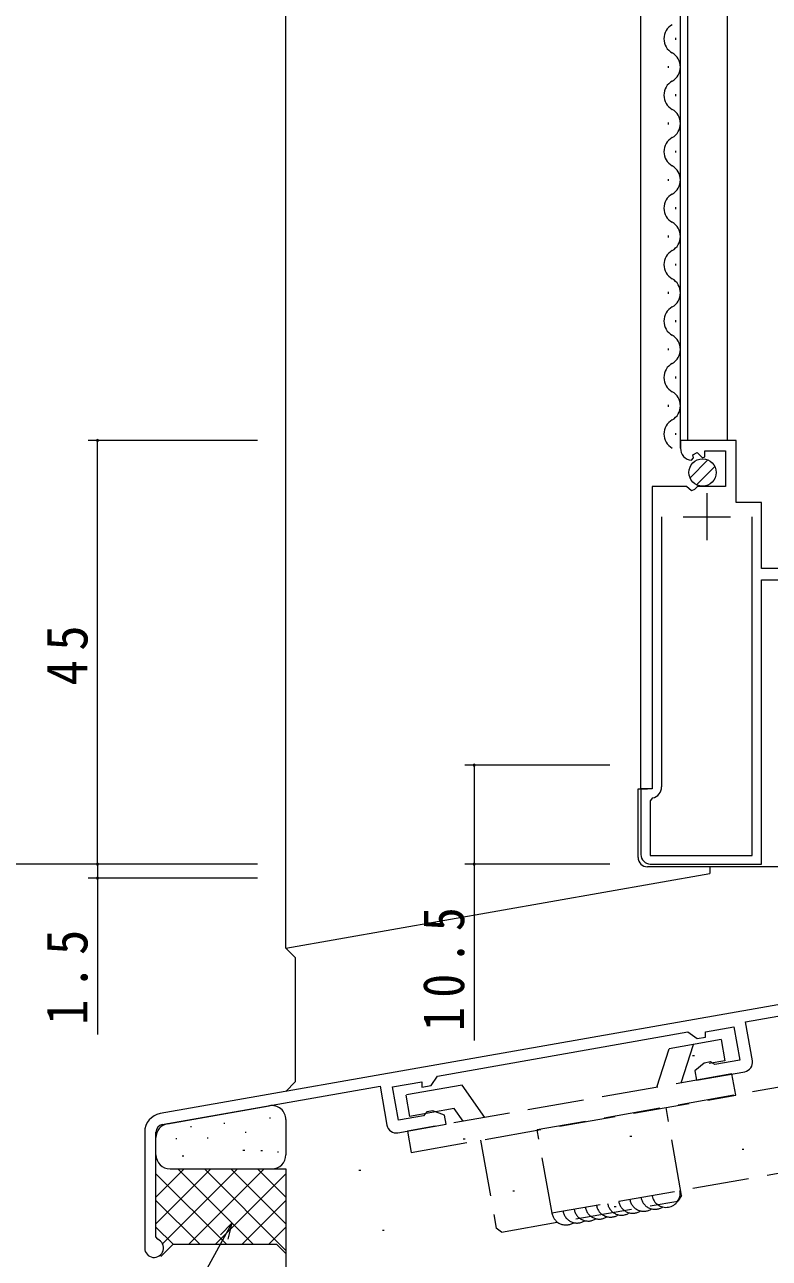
# Model space of a CAD drawing. Units: millimetres, scale not verified. Extents: x -567 to 567, y -403 to 403.
# Drawn here: x -480.5 to -401.4, y -242.1 to -111 of the extents above; entities that cross this region are included whole.
import ezdxf

# ---------------------------------------------------------------- set-up
doc = ezdxf.new("R2010")
doc.units = ezdxf.units.MM
doc.header["$LTSCALE"] = 2
doc.linetypes.add('USER3', pattern=[4, 3, -1])
for name, color, linetype, lineweight in [('0-3_YKK_11', 7, 'Continuous', 18), ('0-4_YKK_12', 2, 'Continuous', 18), ('0-5_YKK_13', 4, 'Continuous', 18), ('0-6_YKK_D', 6, 'Continuous', 18), ('0-7_YSS_K', 3, 'Continuous', 18)]:
    doc.layers.add(name, color=color, linetype=linetype, lineweight=lineweight)
doc.styles.add('ＭＳ ゴシック', font='')
doc.styles.get('ＭＳ ゴシック').set_extended_font_data('MS Gothic')

msp = doc.modelspace()

# ---------------------------------------------------------------- linework, layer by layer
at = {"layer": '0-3_YKK_11'}
for p, q in [((-410.828, -155.161), (-410.828, -155.966)), ((-404.928, -155.161), (-410.828, -155.161)), ((-404.928, -161.761), (-404.928, -155.161)), ((-409.646, -157.26), (-409.435, -157.009)), ((-409.52, -156.69), (-409.052, -156.42)), ((-409.435, -157.009), (-409.52, -156.69)), ((-409.052, -156.42), (-408.475, -156.997)), ((-408.475, -156.997), (-408.228, -156.895)), ((-408.228, -156.261), (-406.028, -156.261)), ((-408.228, -156.895), (-408.228, -156.261)), ((-406.028, -156.261), (-406.028, -160.061)), ((-410.197, -160.061), (-413.828, -160.061)), ((-413.828, -160.061), (-413.828, -192.161)), ((-409.656, -160.514), (-410.197, -160.061)), ((-409.328, -160.361), (-409.656, -160.514)), ((-409.028, -160.061), (-409.328, -160.361)), ((-406.028, -160.061), (-409.028, -160.061)), ((-408.028, -160.761), (-408.028, -165.761)), ((-402.228, -161.761), (-404.928, -161.761)), ((-402.228, -168.761), (-402.228, -161.761)), ((-412.828, -163.261), (-412.828, -191.961)), ((-412.828, -163.261), (-412.828, -191.961)), ((-410.528, -163.261), (-405.528, -163.261)), ((-403.228, -199.261), (-403.228, -163.261)), ((-389.528, -168.761), (-402.228, -168.761)), ((-402.228, -169.961), (-389.228, -169.961)), ((-402.228, -200.161), (-402.228, -169.961)), ((-415.028, -192.161), (-415.028, -199.161)), ((-413.828, -192.161), (-415.028, -192.161)), ((-413.788, -193.137), (-414.028, -193.431)), ((-414.028, -193.431), (-414.028, -199.261)), ((-414.028, -199.261), (-403.228, -199.261)), ((-414.028, -200.161), (-402.228, -200.161)), ((-380.928, -211.661), (-466.071, -226.674)), ((-403.924, -216.935), (-379.728, -212.668)), ((-408.162, -217.986), (-405.153, -217.456)), ((-405.153, -217.456), (-404.527, -221.001)), ((-403.195, -221.071), (-403.924, -216.935)), ((-436.62, -222.7), (-410.03, -218.011)), ((-410.03, -218.011), (-409.045, -218.701)), ((-409.045, -218.701), (-408.162, -218.545)), ((-408.162, -218.545), (-408.162, -217.986)), ((-408.305, -221.312), (-409.301, -222.147)), ((-407.641, -221.195), (-408.305, -221.312)), ((-407.415, -221.333), (-407.641, -221.195)), ((-407.189, -221.47), (-407.415, -221.333)), ((-404.527, -221.001), (-407.189, -221.47)), ((-437.309, -223.684), (-436.62, -222.7)), ((-409.301, -222.147), (-409.127, -223.132)), ((-409.127, -223.132), (-404.006, -222.229)), ((-465.863, -227.856), (-442.726, -223.776)), ((-442.726, -223.776), (-441.996, -227.912)), ((-441.393, -223.846), (-438.306, -223.302)), ((-440.768, -227.391), (-441.393, -223.846)), ((-438.306, -223.302), (-438.306, -223.86)), ((-438.306, -223.86), (-437.309, -223.684)), ((-437.941, -226.715), (-438.106, -226.922)), ((-437.776, -226.508), (-437.941, -226.715)), ((-437.112, -226.391), (-437.776, -226.508)), ((-435.891, -226.836), (-437.112, -226.391)), ((-440.838, -228.724), (-435.717, -227.821)), ((-438.106, -226.922), (-440.768, -227.391)), ((-435.717, -227.821), (-435.891, -226.836)), ((-467.724, -228.644), (-467.724, -240.966)), ((-466.524, -239.766), (-466.524, -228.644)), ((-466.339, -240.042), (-466.524, -239.766))]:
    msp.add_line(p, q, dxfattribs=at)
for centre, radius, start, end in [((-409.528, -155.966), 1.3, 179.99998, 264.7841), ((-414.028, -191.961), 1.2, 281.53697, 359.99999), ((-414.028, -199.161), 1, 180.00001, 269.99999), ((-404.18, -221.244), 1, 280.00001, 10), ((-465.724, -228.644), 2, 99.99999, 180.00002), ((-465.724, -228.644), 0.8, 99.99999, 180.00002), ((-441.012, -227.739), 1, 190.00002, 280.00001), ((-466.724, -240.966), 1, 180.00002, 67.38012)]:
    msp.add_arc(centre, radius, start, end, dxfattribs=at)
at = {"layer": '0-4_YKK_12'}
for p, q in [((-415.028, -192.161), (-415.028, 59.339)), ((-410.828, -155.966), (-410.828, 59.339)), ((-410.028, -155.164), (-410.028, 59.339)), ((-405.828, -155.164), (-405.828, 59.339)), ((-411.328, -112.569), (-411.328, -112.369)), ((-412.088, -115.569), (-412.088, -115.369)), ((-411.328, -118.569), (-411.328, -118.369)), ((-412.088, -121.569), (-412.088, -121.369)), ((-411.328, -124.569), (-411.328, -124.369)), ((-412.088, -127.569), (-412.088, -127.369)), ((-411.328, -130.569), (-411.328, -130.369)), ((-412.088, -133.569), (-412.088, -133.369)), ((-411.328, -136.569), (-411.328, -136.369)), ((-412.088, -139.569), (-412.088, -139.369)), ((-411.328, -142.569), (-411.328, -142.369)), ((-412.088, -145.569), (-412.088, -145.369)), ((-411.328, -148.569), (-411.328, -148.369)), ((-412.088, -151.569), (-412.088, -151.369)), ((-411.328, -154.569), (-411.328, -154.369))]:
    msp.add_line(p, q, dxfattribs=at)
for centre, start, end in [((-410.869, -112.469), 119.20255, 240.79746), ((-412.546, -115.469), 299.20255, 60.79746), ((-410.869, -118.469), 119.20255, 240.79746), ((-412.546, -121.469), 299.20255, 60.79746), ((-410.869, -124.469), 119.20255, 240.79746), ((-412.546, -127.469), 299.20255, 60.79746), ((-410.869, -130.469), 119.20255, 240.79746), ((-412.546, -133.469), 299.20255, 60.79746), ((-410.869, -136.469), 119.20255, 240.79746), ((-412.546, -139.469), 299.20255, 60.79746), ((-410.869, -142.469), 119.20255, 240.79746), ((-412.546, -145.469), 299.20255, 60.79746), ((-410.869, -148.469), 119.20255, 240.79746), ((-412.546, -151.469), 299.20255, 60.79746), ((-410.869, -154.469), 119.20255, 240.79746)]:
    msp.add_arc(centre, 1.718, start, end, dxfattribs=at)
at = {"layer": '0-5_YKK_13'}
for p, q in [((-409.815, -159.121), (-407.918, -157.223)), ((-409.134, -159.854), (-407.185, -157.904)), ((-415.328, -192.161), (-414.328, -192.161)), ((-415.328, -199.461), (-415.328, -192.161)), ((-398.942, -200.461), (-414.328, -200.461))]:
    msp.add_line(p, q, dxfattribs=at)
at = {"layer": '0-5_YKK_13', "linetype": 'USER3'}
for p, q in [((-406.516, -218.813), (-412.023, -219.784)), ((-406.516, -218.813), (-406.117, -221.078)), ((-413.354, -223.877), (-412.023, -219.784)), ((-410.76, -223.42), (-409.429, -219.327)), ((-406.117, -221.078), (-407.786, -221.372)), ((-405.364, -222.469), (-439.832, -228.546)), ((-404.965, -224.734), (-405.364, -222.469)), ((-434, -223.659), (-440, -224.717)), ((-431.595, -227.094), (-434, -223.659)), ((-440, -224.717), (-439.6, -226.982)), ((-439.433, -230.811), (-404.965, -224.734)), ((-434.844, -226.144), (-439.6, -226.982)), ((-433.895, -227.499), (-434.844, -226.144)), ((-410.701, -235.392), (-412.351, -226.036)), ((-439.832, -228.546), (-439.433, -230.811)), ((-432.047, -229.509), (-430.397, -238.865)), ((-410.701, -235.392), (-411.107, -235.971)), ((-429.818, -239.27), (-411.107, -235.971)), ((-429.818, -239.27), (-430.397, -238.865))]:
    msp.add_line(p, q, dxfattribs=at)
at = {"layer": '0-5_YKK_13'}
msp.add_circle((-408.478, -158.561), 1.45, dxfattribs=at)
msp.add_arc((-414.328, -199.461), 1, 180, 270, dxfattribs=at)
at = {"layer": '0-6_YKK_D'}
for p, q in [((-455.726, -155.164), (-473.726, -155.164)), ((-472.726, -200.164), (-472.726, -155.164)), ((-418.328, -189.661), (-433.726, -189.661)), ((-432.726, -189.661), (-432.726, -200.164)), ((-472.726, -200.164), (-472.726, -198.464)), ((-455.726, -200.164), (-513.726, -200.164)), ((-455.726, -200.164), (-473.726, -200.164)), ((-455.726, -200.164), (-473.726, -200.164)), ((-418.328, -200.164), (-433.726, -200.164)), ((-432.726, -200.164), (-432.726, -218.904)), ((-455.726, -201.661), (-473.726, -201.661)), ((-459.683, -239.582), (-458.466, -238.311)), ((-458.466, -238.311), (-459.284, -239.801)), ((-458.466, -238.311), (-458.885, -240.021)), ((-459.284, -239.801), (-475.355, -269.075))]:
    msp.add_line(p, q, dxfattribs=at)
msp.add_lwpolyline([(-472.726, -200.164), (-472.726, -201.661), (-472.726, -218.261)], dxfattribs=at)
for centre, start, end in [((-472.726, -155.164), 90, 270), ((-472.726, -155.164), 270, 90), ((-432.726, -189.661), 90, 270), ((-432.726, -189.661), 270, 90), ((-472.726, -200.164), 90, 270), ((-472.726, -200.164), 90, 270), ((-472.726, -200.164), 270, 90), ((-472.726, -200.164), 270, 90), ((-432.726, -200.164), 90, 270), ((-432.726, -200.164), 270, 90), ((-472.726, -201.661), 90, 270), ((-472.726, -201.661), 270, 90)]:
    msp.add_arc(centre, 0.106, start, end, dxfattribs=at)
at = {"layer": '0-7_YSS_K'}
for p, q in [((-452.726, -209.089), (-452.726, 59.339)), ((-407.726, -200.464), (-407.726, -201.155)), ((-452.726, -209.089), (-407.726, -201.155)), ((-451.726, -210.089), (-452.726, -209.089)), ((-451.726, -210.089), (-451.726, -223.321)), ((-409.549, -220.518), (-409.349, -220.518)), ((-451.726, -223.321), (-452.726, -224.321)), ((-465.284, -227.754), (-454.487, -225.85)), ((-462.868, -228.041), (-462.768, -228.041)), ((-462.868, -228.041), (-462.768, -228.041)), ((-459.317, -227.682), (-459.217, -227.682)), ((-454.474, -227.144), (-454.374, -227.144)), ((-452.726, -227.327), (-452.726, -231.061)), ((-466.524, -231.061), (-466.524, -229.231)), ((-464.411, -229.331), (-464.311, -229.331)), ((-461.074, -229.259), (-460.974, -229.259)), ((-457.057, -228.65), (-456.957, -228.65)), ((-433.899, -229.372), (-433.699, -229.372)), ((-416.19, -229.096), (-415.99, -229.096)), ((-457.295, -230.564), (-457.095, -230.564)), ((-455.398, -230.605), (-455.198, -230.605)), ((-404.292, -230.479), (-404.092, -230.479)), ((-463.751, -231.17), (-463.551, -231.17)), ((-453.613, -230.729), (-453.513, -230.729)), ((-466.524, -238.39), (-460.694, -232.561)), ((-466.524, -235.562), (-463.523, -232.561)), ((-466.524, -233.082), (-459.043, -240.563)), ((-465.827, -240.522), (-457.866, -232.561)), ((-465.024, -232.561), (-452.726, -232.561)), ((-464.217, -232.561), (-456.214, -240.563)), ((-463.04, -240.563), (-455.038, -232.561)), ((-461.388, -232.561), (-452.728, -241.221)), ((-460.212, -240.563), (-452.726, -233.078)), ((-458.56, -232.561), (-452.726, -238.394)), ((-455.731, -232.561), (-452.726, -235.566)), ((-452.726, -232.561), (-452.726, -241.563)), ((-444.968, -232.693), (-444.768, -232.693)), ((-466.524, -235.91), (-461.871, -240.563)), ((-457.383, -240.563), (-452.726, -235.906)), ((-428.642, -234.907), (-428.442, -234.907)), ((-452.728, -236.962), (-452.728, -286.962)), ((-417.851, -236.567), (-417.651, -236.567)), ((-466.524, -238.739), (-464.7, -240.563)), ((-454.555, -240.563), (-452.726, -238.735)), ((-442.477, -239.057), (-442.277, -239.057)), ((-464.716, -240.563), (-466.021, -241.868))]:
    msp.add_line(p, q, dxfattribs=at)
at = {"layer": '0-7_YSS_K', "linetype": 'USER3'}
for p, q in [((-334.245, -212.231), (-426.036, -228.416)), ((-332.682, -221.094), (-424.473, -237.28)), ((-424.469, -237.279), (-426.032, -228.416))]:
    msp.add_line(p, q, dxfattribs=at)
at = {"layer": '0-7_YSS_K'}
msp.add_lwpolyline([(-464.716, -240.563), (-453.726, -240.563), (-452.726, -241.563)], dxfattribs=at)
for centre, start, end in [((-454.226, -227.327), 0, 100), ((-465.024, -229.231), 100, 180), ((-465.024, -231.061), 180, 270), ((-454.226, -231.061), 270, 0)]:
    msp.add_arc(centre, 1.5, start, end, dxfattribs=at)
at = {"layer": '0-7_YSS_K', "linetype": 'USER3'}
for centre, end in [((-414.723, -235.56), 303.57828), ((-413.541, -235.352), 303.57828), ((-412.36, -235.144), 10.0001), ((-421.814, -236.811), 303.57828), ((-420.632, -236.602), 303.57828), ((-419.45, -236.394), 303.57828), ((-418.268, -236.186), 303.57828), ((-417.087, -235.977), 303.57828), ((-415.905, -235.769), 303.57828), ((-422.996, -237.019), 303.57828)]:
    msp.add_arc(centre, 1.5, 190.0001, end, dxfattribs=at)

# ---------------------------------------------------------------- texts
at = {"layer": '0-6_YKK_D', "color": 7, "char_height": 4.399, "attachment_point": 7, "rotation": 90, "style": 'ＭＳ ゴシック'}
for s, insert in [('\\T1.37;\\W0.9;45', (-473.726, -181.184)), ('\\T1.39;\\W0.85;10.5', (-433.726, -217.904)), ('\\T1.38;\\W0.9;1.5', (-473.726, -217.261))]:
    msp.add_mtext(s, dxfattribs=dict(at, insert=insert))

doc.saveas('drawing.dxf')
